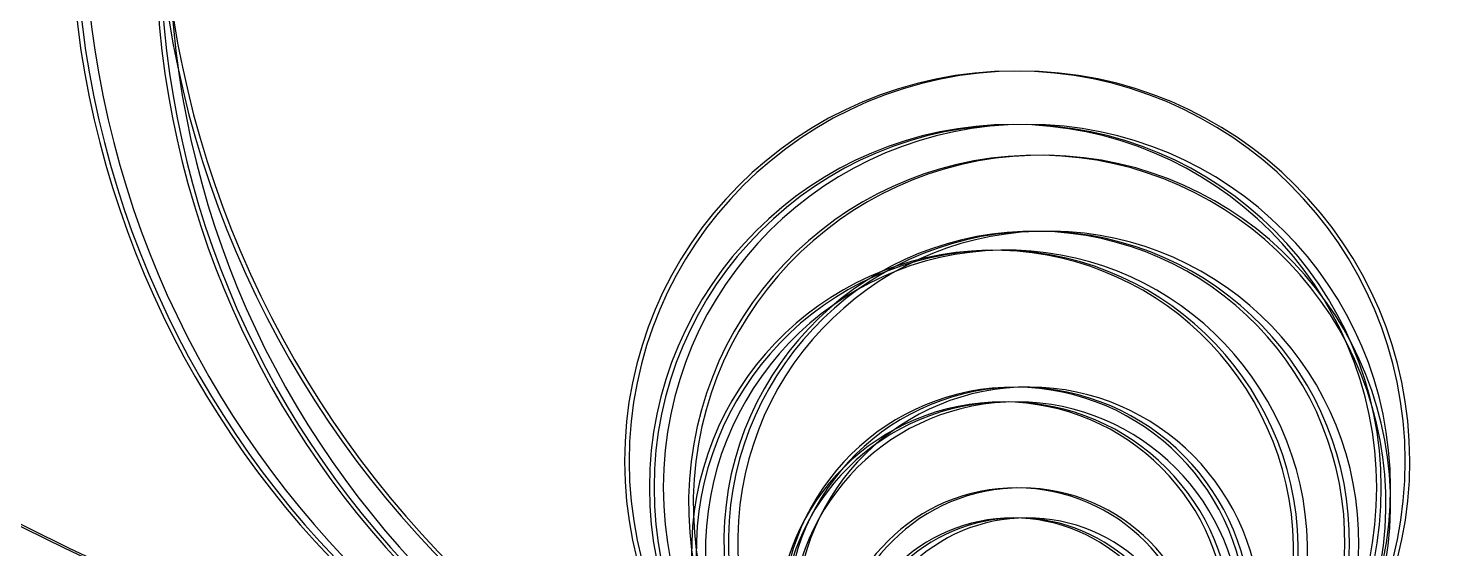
# Model space of a CAD drawing. Header units: metres. Extents: x -19200 to 27140, y -9414 to 45968.
# Drawn here: x -6337 to 2687, y 1943 to 5293 of the extents above; entities that cross this region are included whole.
import ezdxf

# ---------------------------------------------------------------- set-up
doc = ezdxf.new("R2010")
doc.units = ezdxf.units.M

msp = doc.modelspace()

# ---------------------------------------------------------------- linework, layer by layer
at = {"layer": 'MCD_Layer_0'}
for centre, radius, start, end in [((3955.039297, 22812.977732), 23155.469614, 260.156542, 260.135933), ((3984.842661, 22812.977732), 23155.469614, 260.156542, 260.135933), ((-44.018286, 19039.627252), 19041.956255, 270.167373, 270.165714), ((-14.214923, 19039.627252), 19041.956255, 270.167373, 270.165714), ((925.739545, 6370.213174), 6437.774332, 261.839895, 261.787385), ((955.542909, 6370.213174), 6437.774332, 261.839895, 261.787385), ((7.295991, 6071.873089), 6074.122555, 270.020312, 269.963221), ((37.099355, 6071.873089), 6074.122555, 270.020312, 269.963221), ((338.161055, 5843.993368), 5855.68278, 266.701538, 266.626803), ((367.964419, 5843.993368), 5855.68278, 266.701538, 266.626803), ((6.142597, 2507.101926), 2509.352024, 270.077493, 270.004064), ((35.945961, 2507.101926), 2509.352024, 270.077493, 270.004064), ((-5.560227, 2335.396409), 2337.65237, 270.136172, 269.847778), ((24.243137, 2335.396409), 2337.65237, 270.136172, 269.847778), ((150.200444, 2234.337489), 2241.358547, 266.079868, 265.959917), ((180.003807, 2234.337489), 2241.358547, 266.079868, 265.959917), ((131.457479, 1990.119237), 1996.011476, 266.414189, 266.075132), ((161.260843, 1990.119237), 1996.011476, 266.414189, 266.075132), ((-136.540378, 1928.867239), 1935.262792, 274.172478, 273.940548), ((-106.737014, 1928.867239), 1935.262792, 274.172478, 273.940548), ((3.77401, 1491.097378), 1492.590431, 269.855128, 269.430048), ((33.577374, 1491.097378), 1492.590431, 269.855128, 269.430048), ((-73.871139, 1442.102929), 1446.450377, 272.757607, 272.500706), ((-44.067775, 1442.102929), 1446.450377, 272.757607, 272.500706), ((14.842277, 1166.721689), 1168.977001, 269.82876, 269.809566), ((44.645641, 1166.721689), 1168.977001, 269.82876, 269.809566), ((-5.004902, 1070.063605), 1072.31309, 270.101492, 269.947722), ((24.798462, 1070.063605), 1072.31309, 270.101492, 269.947722)]:
    msp.add_arc(centre, radius, start, end, dxfattribs=at)
at = {"layer": 'MCD_Layer_1'}
for centre, radius, start, end in [((45.149611, 19040.432443), 19041.956255, 270.167373, 270.165714), ((96.463888, 6072.67828), 6074.122555, 270.020312, 269.963221), ((427.328952, 5844.798559), 5855.68278, 266.701538, 266.626803), ((83.60767, 2336.2016), 2337.65237, 270.136172, 269.847778), ((220.625376, 1990.924428), 1996.011476, 266.414189, 266.075132), ((-47.372481, 1929.67243), 1935.262792, 274.172478, 273.940548), ((92.941907, 1491.902569), 1492.590431, 269.855128, 269.430048), ((15.296758, 1442.90812), 1446.450377, 272.757607, 272.500706), ((84.162995, 1070.868796), 1072.31309, 270.101492, 269.947722)]:
    msp.add_arc(centre, radius, start, end, dxfattribs=at)

doc.saveas('drawing.dxf')
